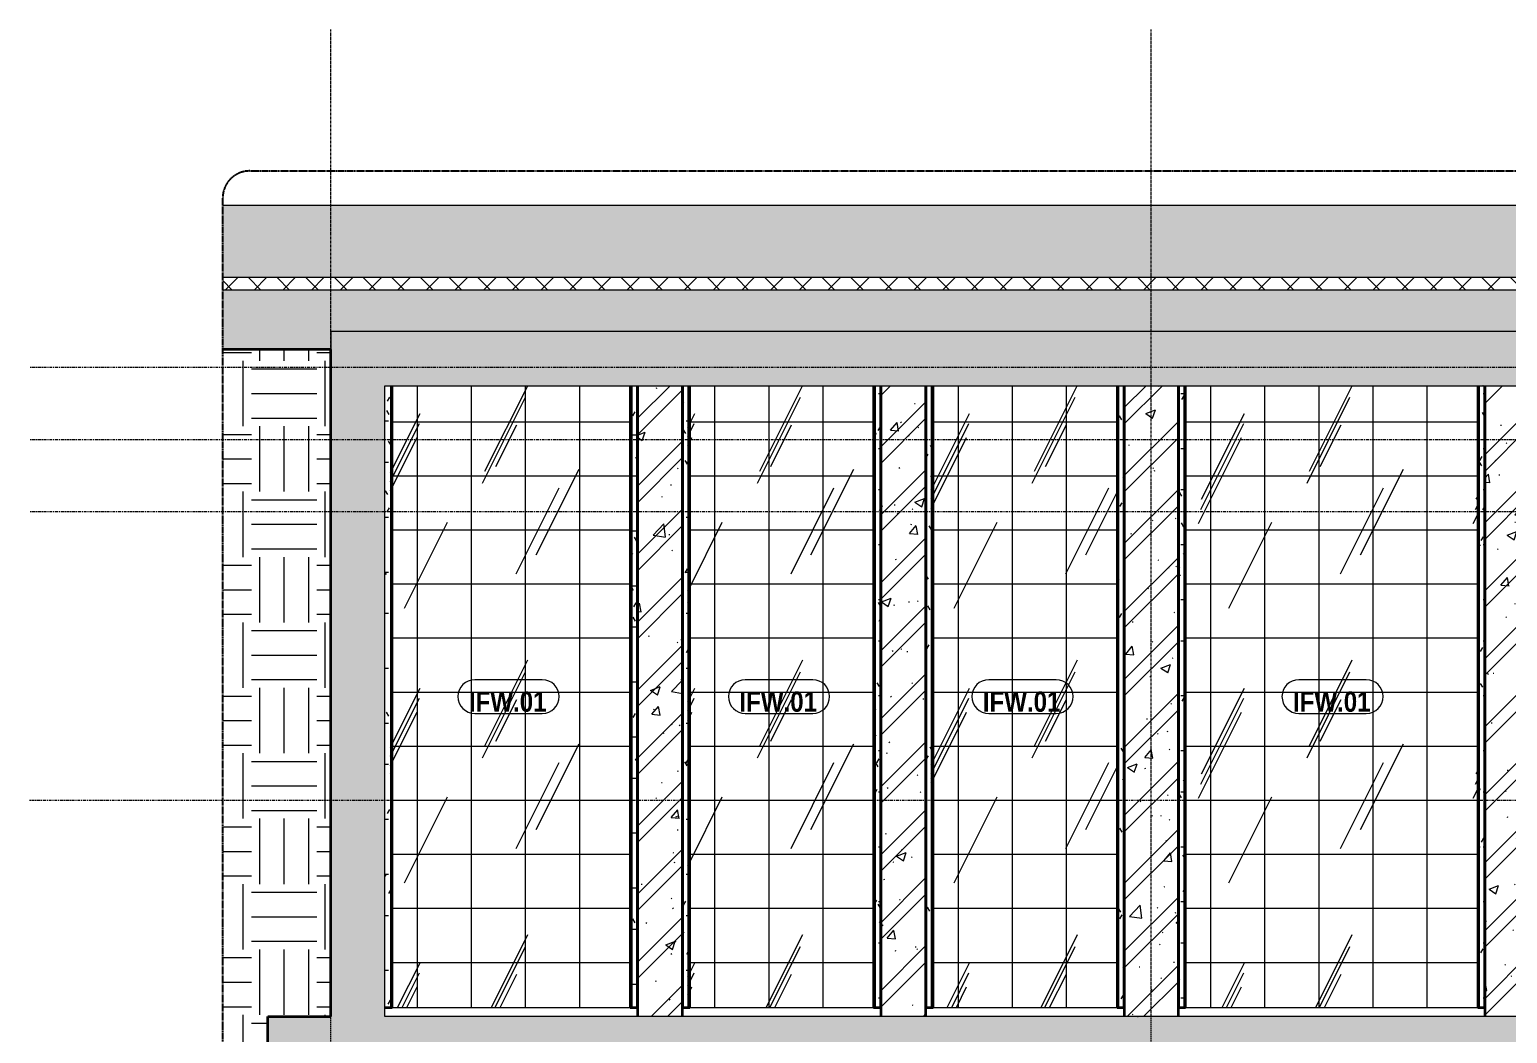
# Model space of a CAD drawing. Header units: millimetres. Extents: x 83532 to 228915, y -7302 to 22802.
# Drawn here: x 155335 to 163531, y -3294 to 2276 of the extents above; entities that cross this region are included whole.
import ezdxf

# ---------------------------------------------------------------- set-up
doc = ezdxf.new("R2010")
doc.units = ezdxf.units.MM
for name, pattern in [('Centre', [31.75, 6.35, -4.7625, 15.875, -4.7625]), ('Grid Line', [22.225, 12.7, -3.175, 3.175, -3.175]), ('Hidden', [7.14375, 4.7625, -2.38125])]:
    doc.linetypes.add(name, pattern=pattern)
for name, color, linetype, lineweight in [('0-3', 10, 'Continuous', 5), ('A-DETL-GENF', 92, 'Continuous', 18), ('A-DETL-GENF-1', 9, 'Continuous', 18), ('A-DETL-GENF-3', 92, 'Hidden', 25), ('A-DETL-MEDM', 33, 'Continuous', 35), ('A-DETL-THIN', 151, 'Continuous', 18), ('A-FLOR-FNSH-2', 7, 'Continuous', 18), ('A-FLOR-LEVL-2', 51, 'Centre', 9), ('A-FLOR-MCUT', 51, 'Continuous', 18), ('A-FLOR-PATT-1', 8, 'Continuous', 18), ('A-WALL', 113, 'Continuous', 18), ('A-WALL-1', 250, 'Continuous', 35), ('A-WALL-IDEN', 211, 'Continuous', 9), ('A-WALL-PATT-1', 111, 'Continuous', 18), ('A-WALL-PATT-2', 254, 'Continuous', 18), ('A-WALL-PATT-3', 9, 'Continuous', 18), ('I-WALL', 2, 'Continuous', 18), ('S-GRID-1', 1, 'Grid Line', 9)]:
    doc.layers.add(name, color=color, linetype=linetype, lineweight=lineweight)
doc.styles.add('Arial_B', font='arialbd.ttf', dxfattribs={"width": 0.85, "height": 112.5})
pattern_1 = [(50, (96991.94, 15725), (546.553, -47.817), [57.15, -628.65]), (355, (96991.94, 15725), (-105.728, 573.17), [45.72, -502.92]), (100.451, (97037.5, 15721), (440.828, 525.35), [48.57, -534.27]), (46.184, (96991.94, 15877.4), (813.237, -126.128), [85.725, -942.975]), (96.636, (97059.7, 15866.9), (712.207, 742.283), [72.855, -801.405]), (351.184, (96991.9, 15877.4), (712.215, 742.276), [68.58, -754.38]), (21, (97068.14, 15839.3), (454.843, -306.796), [57.15, -628.65]), (326, (97068.14, 15839.3), (185.406, 552.564), [45.72, -502.92]), (71.451, (97106.04, 15813.73), (640.251, 245.764), [48.57, -534.27]), (37.5, (96991.94, 15725), (9.2664, 253.665), [5.029, -491.795, 5.029, -505.511, -504.825]), (37.5, (96991.94, 15725), (9.2664, 253.665), [-1007.364, 5.029, -499.796]), (7.5, (96991.94, 15725), (200.4594, 300.5414), [5.029, -286.055, 5.029, -480.365, -192.405]), (7.5, (96991.94, 15725), (200.4594, 300.5414), [-776.478, 5.029, -187.376]), (327.5, (96822.02, 15725), (406.7728, -17.1864), [5.029, -185.471, 5.029, -589.331, -788.67]), (327.5, (96822.02, 15725), (406.7728, -17.1864), [-784.86, 5.029, -783.641]), (317.5, (96745.8, 15725), (444.388, 76.2803), [5.029, -242.621, 5.029, -389.687, -560.07]), (317.5, (96745.8, 15725), (444.388, 76.2803), [-642.366, 5.029, -555.041]), (45, (96991.94, 15725), (-188.5854, 188.5854), []), (45, (96991.94, 16010.75), (-188.5854, 188.5854), [])]
pattern_2 = [(0, (167815.49, 15725), (304.8, 76.2), [25.146, -203.454, 25.146, -203.454, -1219.2]), (0, (167815.49, 15725), (304.8, 76.2), [-457.2, 25.146, -432.054, 25.146, -203.454, -533.4]), (0, (167815.49, 15725), (304.8, 76.2), [-1143, 25.146, -127.254, 25.146, -355.854]), (120, (167929.79, 15763.1), (-218.39114, 225.86454), [25.146, -203.454, 25.146, -203.454, -1219.2]), (120, (167929.79, 15763.1), (-218.39114, 225.86454), [-457.2, 25.146, -432.054, 25.146, -203.454, -533.4]), (120, (167929.79, 15763.1), (-218.39114, 225.86454), [-1143, 25.146, -127.254, 25.146, -355.854]), (240, (167967.89, 15915.5), (-86.40886, -302.06454), [25.146, -203.454, 25.146, -203.454, -1219.2]), (240, (167967.89, 15915.5), (-86.40886, -302.06454), [-457.2, 25.146, -432.054, 25.146, -203.454, -533.4]), (240, (167967.89, 15915.5), (-86.40886, -302.06454), [-1143, 25.146, -127.254, 25.146, -355.854])]
pattern_3 = [(63.435, (169605.76, 15829.33), (-0.001, 1524.001), [532.46, -2875.3]), (63.435, (168081.76, 15829.33), (-0.001, 1524.001), [532.46, -2875.3]), (63.435, (170335.3, 16123.8), (-0.001, 1524.001), [532.46, -2875.3]), (63.435, (168811.3, 16123.8), (-0.001, 1524.001), [532.46, -2875.3]), (63.435, (170224.9, 16019.83), (-0.001, 1524.001), [532.46, -2875.3]), (63.435, (168700.9, 16019.83), (-0.001, 1524.001), [532.46, -2875.3]), (63.435, (170112.3, 16615.1), (-0.001, 1524.001), [258.8, -3148.965]), (63.435, (168588.3, 16615.1), (-0.001, 1524.001), [258.8, -3148.965]), (63.435, (170038.7, 16522.95), (-0.001, 1524.001), [532.46, -2875.3]), (63.435, (168514.7, 16522.95), (-0.001, 1524.001), [532.46, -2875.3]), (63.435, (170051.7, 16589.1), (-0.001, 1524.001), [532.46, -2875.3]), (63.435, (168527.7, 16589.1), (-0.001, 1524.001), [532.46, -2875.3]), (63.435, (169436.84, 16298.94), (-0.001, 1524.001), [532.46, -2875.3]), (63.435, (167912.84, 16298.94), (-0.001, 1524.001), [532.46, -2875.3]), (63.435, (169449.83, 16376.9), (-0.001, 1524.001), [532.46, -2875.3]), (63.435, (167925.83, 16376.9), (-0.001, 1524.001), [532.46, -2875.3]), (63.435, (169453.3, 16433.1), (-0.001, 1524.001), [532.46, -2875.3]), (63.435, (167929.3, 16433.1), (-0.001, 1524.001), [532.46, -2875.3])]

# ---------------------------------------------------------------- blocks, each defined once
blk = doc.blocks.new('NCV_TKTC_KET CAU_rvt-4-TKCS_BỂ XLNT - MẶT CẮT 2')
at = {"layer": 'A-WALL-PATT-3'}
h = blk.add_hatch(dxfattribs=at)
h.set_pattern_fill('FP_17', color=256, style=0, pattern_type=2)
h.set_pattern_definition(pattern_1)
h.paths.add_polyline_path([(88132.564287, -3200), (88132.564287, 300), (87882.564287, 300), (87882.564287, -3200)])
h = blk.add_hatch(dxfattribs=at)
h.set_pattern_fill('FP_17', color=256, style=0, pattern_type=2)
h.set_pattern_definition(pattern_1)
h.paths.add_polyline_path([(88132.564287, -3200), (88132.564287, 300), (87882.564287, 300), (87882.564287, -3200)])
h = blk.add_hatch(dxfattribs=at)
h.set_pattern_fill('FP_17', color=256, style=0, pattern_type=2)
h.set_pattern_definition(pattern_1)
h.paths.add_polyline_path([(89482.564287, -3200), (89482.564287, 300), (89232.564287, 300), (89232.564287, -3200)])
h = blk.add_hatch(dxfattribs=at)
h.set_pattern_fill('FP_17', color=256, style=0, pattern_type=2)
h.set_pattern_definition(pattern_1)
h.paths.add_polyline_path([(89482.564287, -3200), (89482.564287, 300), (89232.564287, 300), (89232.564287, -3200)])
h = blk.add_hatch(dxfattribs=at)
h.set_pattern_fill('FP_17', color=256, style=0, pattern_type=2)
h.set_pattern_definition(pattern_1)
h.paths.add_polyline_path([(90582.564287, -3200), (90882.564287, -3200), (90882.564287, 300), (90582.564287, 300), (90582.564287, -1753.786086)])
h = blk.add_hatch(dxfattribs=at)
h.set_pattern_fill('FP_17', color=256, style=0, pattern_type=2)
h.set_pattern_definition(pattern_1)
h.paths.add_polyline_path([(90582.564287, -3200), (90882.564287, -3200), (90882.564287, 300), (90582.564287, 300), (90582.564287, -1753.786086)])
h = blk.add_hatch(dxfattribs=at)
h.set_pattern_fill('FP_17', color=256, style=0, pattern_type=2)
h.set_pattern_definition(pattern_1)
h.paths.add_polyline_path([(92832.564287, -3200), (92832.564287, 300), (92582.564287, 300), (92582.564287, -3200)])
h = blk.add_hatch(dxfattribs=at)
h.set_pattern_fill('FP_17', color=256, style=0, pattern_type=2)
h.set_pattern_definition(pattern_1)
h.paths.add_polyline_path([(92832.564287, -3200), (92832.564287, 300), (92582.564287, 300), (92582.564287, -3200)])
at = {"layer": 'A-WALL-1'}
for p, q in [((87882.564287, 300), (87882.564287, -3200)), ((88132.564287, -3200), (88132.564287, 300)), ((89232.564287, 300), (89232.564287, -3200)), ((89482.564287, -3200), (89482.564287, 300)), ((90582.564287, 300), (90582.564287, -3200)), ((90882.564287, -3200), (90882.564287, 300)), ((92582.564287, 300), (92582.564287, -3200))]:
    blk.add_line(p, q, dxfattribs=at)
blk = doc.blocks.new('BORDER VIEW - BORDER VIEW-3431294-TKCS_BỂ XLNT - MẶT CẮT 2')
at = {"layer": 'A-DETL-GENF-3'}
for p, q in [((85732.6, 1491.4), (101795.7, 1491.4)), ((85582.6, -4650), (85582.6, 1341.4))]:
    blk.add_line(p, q, dxfattribs=at)
blk.add_arc((85732.6, 1341.4), 150, 90, 180, dxfattribs=at)
blk = doc.blocks.new('CTL_WALL TAG NO MARK - 10-2062273-TKCS_BỂ XLNT - MẶT CẮT 2')
at = {"layer": 'A-WALL-IDEN'}
for p, q in [((87354.829912, -1331.25), (86981.001787, -1331.25)), ((86981.001787, -1518.75), (87354.829912, -1518.75))]:
    blk.add_line(p, q, dxfattribs=at)
for centre, start, end in [((86981.001787, -1425), 90, 270), ((87354.829912, -1425), 270, 90)]:
    blk.add_arc(centre, 93.75, start, end, dxfattribs=at)

msp = doc.modelspace()

# ---------------------------------------------------------------- hatches: boundary and pattern name
at = {"layer": 'A-DETL-GENF-1'}
h = msp.add_hatch(dxfattribs=at)
h.set_pattern_fill('FP_17', color=256, style=0, pattern_type=2)
h.set_pattern_definition([(50, (167815.5, 15725), (546.553, -47.817), [57.15, -628.65]), (355, (167815.5, 15725), (-105.728, 573.17), [45.72, -502.92]), (100.451, (167861.04, 15721), (440.828, 525.35), [48.57, -534.27]), (46.184, (167815.5, 15877.4), (813.237, -126.128), [85.725, -942.975]), (96.636, (167883.3, 15866.9), (712.207, 742.283), [72.855, -801.405]), (351.184, (167815.5, 15877.4), (712.215, 742.276), [68.58, -754.38]), (21, (167891.7, 15839.3), (454.843, -306.796), [57.15, -628.65]), (326, (167891.7, 15839.3), (185.406, 552.564), [45.72, -502.92]), (71.451, (167929.6, 15813.73), (640.251, 245.764), [48.57, -534.27]), (37.5, (167815.5, 15725), (9.2664, 253.665), [5.029, -491.795, 5.029, -505.511, -504.825]), (37.5, (167815.5, 15725), (9.2664, 253.665), [-1007.364, 5.029, -499.796]), (7.5, (167815.5, 15725), (200.4594, 300.5414), [5.029, -286.055, 5.029, -480.365, -192.405]), (7.5, (167815.5, 15725), (200.4594, 300.5414), [-776.478, 5.029, -187.376]), (327.5, (167645.57, 15725), (406.7728, -17.1864), [5.029, -185.471, 5.029, -589.331, -788.67]), (327.5, (167645.57, 15725), (406.7728, -17.1864), [-784.86, 5.029, -783.641]), (317.5, (167569.37, 15725), (444.388, 76.2803), [5.029, -242.621, 5.029, -389.687, -560.07]), (317.5, (167569.37, 15725), (444.388, 76.2803), [-642.366, 5.029, -555.041]), (45, (167815.5, 15725), (-188.5854, 188.5854), []), (45, (167815.5, 16010.75), (-188.5854, 188.5854), [])])
h.paths.add_polyline_path([(171456.1, -4700), (172456.1, -4700), (172456.1, -3200), (172156.1, -3200), (172156.1, 600), (157006.1, 600), (157006.1, -3200), (156656.1, -3200), (156656.1, -4700), (157656.1, -4700), (157656.1, -3500), (161156.1, -3500), (161156.1, -4700), (162156.1, -4700), (162156.1, -3500), (165026.8, -3500), (165026.8, -4700), (166026.8, -4700), (166026.8, -3500), (168306.1, -3500), (168306.1, -4700), (169306.1, -4700), (169306.1, -3500), (171456.1, -3500), (171456.1, -4484.3)])
h.paths.add_polyline_path([(168306.1, -3200), (157306.1, -3200), (157306.1, 300), (171856.1, 300), (171856.1, -3200), (168856.1, -3200)])
h = msp.add_hatch(dxfattribs=at)
h.set_pattern_fill('FP_32', color=256, style=0, pattern_type=2)
h.set_pattern_definition([(0, (167815.5, 15725), (362.902, 362.902), [362.902, -362.902]), (0, (167815.5, 15861.1), (362.902, 362.902), [362.902, -362.902]), (0, (167815.5, 15997.18), (362.902, 362.902), [362.902, -362.902]), (90, (167860.86, 16042.54), (-362.902, 362.902), [362.902, -362.902]), (90, (167996.94, 16042.54), (-362.902, 362.902), [362.902, -362.902]), (90, (168133.03, 16042.54), (-362.902, 362.902), [362.902, -362.902])])
h.paths.add_polyline_path([(165724.8, -4800), (172619.3, -4800), (172658.1, -4794.9), (172694.3, -4779.9), (172725.4, -4756.1), (172749.2, -4725), (172764.2, -4688.8), (172769.3, -4650), (172769.3, 500), (172156.1, 500), (172156.1, -3200), (172456.1, -3200), (172456.1, -4700), (171456.1, -4700), (171456.1, -3500), (169306.1, -3500), (169306.1, -4700), (168306.1, -4700), (168306.1, -3500), (166026.8, -3500), (166026.8, -4700), (165026.8, -4700), (165026.8, -3500), (162156.1, -3500), (162156.1, -4700), (161156.1, -4700), (161156.1, -3500), (157656.1, -3500), (157656.1, -4700), (156656.1, -4700), (156656.1, -3200), (157006.1, -3200), (157006.1, 500), (156406.1, 500), (156406.1, -4650), (156411.2, -4688.8), (156426.2, -4725), (156450, -4756.1), (156481.1, -4779.9), (156517.3, -4794.9), (156556.2, -4800), (165706.4, -4800)])
at = {"layer": 'A-FLOR-PATT-1'}
h = msp.add_hatch(dxfattribs=at)
h.set_pattern_fill('FP_20', color=256, style=0, pattern_type=2)
h.set_pattern_definition([(45, (167815.49, 15725), (-79.5495, 79.5495), []), (135, (167815.49, 15725), (-79.5495, -79.5495), [])])
h.paths.add_polyline_path([(160484.5, 830), (172769.3, 830), (172769.3, 900), (156406.1, 900), (156406.1, 830), (156878.1, 830)])
h = msp.add_hatch(dxfattribs=at)
h.set_pattern_fill('FP_18', color=256, style=0, pattern_type=2)
h.set_pattern_definition(pattern_2)
h.paths.add_polyline_path([(156406.1, 500), (157006.1, 500), (157006.1, 600), (172156.1, 600), (172156.1, 500), (172769.3, 500), (172769.3, 830), (156406.1, 830), (156406.1, 600)])
h = msp.add_hatch(dxfattribs=at)
h.set_pattern_fill('FP_19', color=256, style=0, pattern_type=2)
h.set_pattern_definition([(50, (167815.49, 15725), (136.6383, -11.95415), [14.287, -157.162]), (355, (167815.5, 15725), (-26.4318, 143.293), [11.43, -125.73]), (100.451, (167826.88, 15724), (110.2073, 131.33785), [12.143, -133.568]), (46.184, (167815.5, 15763.1), (203.3093, -31.5316), [21.431, -235.744]), (96.636, (167832.44, 15760.47), (178.052, 185.5712), [18.214, -200.351]), (351.184, (167815.5, 15763.1), (178.0542, 185.5685), [17.145, -188.595]), (21, (167834.54, 15753.58), (113.7111, -76.6989), [14.287, -157.162]), (326, (167834.54, 15753.58), (46.352, 138.1412), [11.43, -125.73]), (71.451, (167844.02, 15747.18), (160.06335, 61.4411), [12.143, -133.568]), (37.5, (167815.493, 15725), (2.31655, 63.41591), [2.515, -121.691, 2.515, -125.12, -126.206]), (37.5, (167815.493, 15725), (2.31655, 63.41591), [-251.841, 2.515, -123.692]), (7.5, (167815.49, 15725), (50.11464, 75.13506), [2.515, -70.256, 2.515, -118.834, -48.101]), (7.5, (167815.49, 15725), (50.11464, 75.13506), [-194.119, 2.515, -45.587]), (327.5, (167773.01, 15725), (101.69342, -4.29674), [2.515, -45.11, 2.515, -146.075, -197.167]), (327.5, (167773.01, 15725), (101.69342, -4.29674), [-196.215, 2.515, -194.653]), (317.5, (167753.96, 15725), (111.0972, 19.0699), [2.515, -59.398, 2.515, -96.164, -140.017]), (317.5, (167753.96, 15725), (111.0972, 19.0699), [-160.591, 2.515, -137.503])])
h.paths.add_polyline_path([(156406.1, 500), (157006.1, 500), (157006.1, 600), (172156.1, 600), (172156.1, 500), (172769.3, 500), (172769.3, 830), (156406.1, 830), (156406.1, 600)])
at = {"layer": 'A-WALL-PATT-1'}
h = msp.add_hatch(dxfattribs=at)
h.set_pattern_fill('FP_18', color=256, style=0, pattern_type=2)
h.set_pattern_definition(pattern_2)
h.paths.add_polyline_path([(157336.1, -3150), (157336.1, 300), (157306.1, 300), (157306.1, -3150)])
h = msp.add_hatch(dxfattribs=at)
h.set_pattern_fill('FP_21', color=256, style=0, pattern_type=2)
h.set_pattern_definition(pattern_3)
h.paths.add_polyline_path([(157336.1, -3150), (157346.1, -3150), (157346.1, 300), (157336.1, 300), (157336.1, -1753.8)])
h = msp.add_hatch(dxfattribs=at)
h.set_pattern_fill('FP_18', color=256, style=0, pattern_type=2)
h.set_pattern_definition(pattern_2)
h.paths.add_polyline_path([(158706.1, -3150), (158706.1, 300), (158676.1, 300), (158676.1, -3150), (158686.1, -3150)])
h = msp.add_hatch(dxfattribs=at)
h.set_pattern_fill('FP_18', color=256, style=0, pattern_type=2)
h.set_pattern_definition(pattern_2)
h.paths.add_polyline_path([(158956.1, -3150), (158986.1, -3150), (158986.1, 300), (158956.1, 300), (158956.1, -1753.8)])
h = msp.add_hatch(dxfattribs=at)
h.set_pattern_fill('FP_21', color=256, style=0, pattern_type=2)
h.set_pattern_definition(pattern_3)
h.paths.add_polyline_path([(158996.1, -3150), (158996.1, 300), (158986.1, 300), (158986.1, -3150)])
h = msp.add_hatch(dxfattribs=at)
h.set_pattern_fill('FP_18', color=256, style=0, pattern_type=2)
h.set_pattern_definition(pattern_2)
h.paths.add_polyline_path([(160056.1, -3150), (160056.1, 300), (160026.1, 300), (160026.1, -3150), (160040.4, -3150)])
h = msp.add_hatch(dxfattribs=at)
h.set_pattern_fill('FP_18', color=256, style=0, pattern_type=2)
h.set_pattern_definition(pattern_2)
h.paths.add_polyline_path([(160306.1, -3150), (160336.1, -3150), (160336.1, 300), (160306.1, 300), (160306.1, -1753.8)])
h = msp.add_hatch(dxfattribs=at)
h.set_pattern_fill('FP_21', color=256, style=0, pattern_type=2)
h.set_pattern_definition(pattern_3)
h.paths.add_polyline_path([(160336.1, -3150), (160346.1, -3150), (160346.1, 300), (160336.1, 300), (160336.1, -3104.5)])
h = msp.add_hatch(dxfattribs=at)
h.set_pattern_fill('FP_21', color=256, style=0, pattern_type=2)
h.set_pattern_definition(pattern_3)
h.paths.add_polyline_path([(161376.1, -3150), (161376.1, 300), (161366.1, 300), (161366.1, -3150)])
h = msp.add_hatch(dxfattribs=at)
h.set_pattern_fill('FP_18', color=256, style=0, pattern_type=2)
h.set_pattern_definition(pattern_2)
h.paths.add_polyline_path([(161406.1, -3150), (161406.1, 300), (161376.1, 300), (161376.1, -3150)])
h = msp.add_hatch(dxfattribs=at)
h.set_pattern_fill('FP_18', color=256, style=0, pattern_type=2)
h.set_pattern_definition(pattern_2)
h.paths.add_polyline_path([(161736.1, -3150), (161736.1, 300), (161706.1, 300), (161706.1, -3150), (161730.4, -3150)])
h = msp.add_hatch(dxfattribs=at)
h.set_pattern_fill('FP_21', color=256, style=0, pattern_type=2)
h.set_pattern_definition(pattern_3)
h.paths.add_polyline_path([(163366.1, -3150), (163376.1, -3150), (163376.1, 300), (163366.1, 300), (163366.1, -1753.8)])
h = msp.add_hatch(dxfattribs=at)
h.set_pattern_fill('FP_18', color=256, style=0, pattern_type=2)
h.set_pattern_definition(pattern_2)
h.paths.add_polyline_path([(163376.1, -3150), (163406.1, -3150), (163406.1, 300), (163376.1, 300), (163376.1, -1753.8)])
at = {"layer": 'A-WALL-PATT-2'}
h = msp.add_hatch(dxfattribs=at)
h.set_pattern_fill('FP_29', color=256, style=0, pattern_type=2)
h.set_pattern_definition([(0, (167815.5, 15725), (609.6, 152.4), [25.146, -432.054, 25.146, -432.054, -2438.4]), (0, (167815.5, 15725), (609.6, 152.4), [-914.4, 25.146, -889.254, 25.146, -432.054, -1066.8]), (0, (167815.5, 15725), (609.6, 152.4), [-2286, 25.146, -279.654, 25.146, -736.854]), (120, (168044.1, 15801.2), (-436.7823, 451.7291), [25.146, -432.054, 25.146, -432.054, -2438.4]), (120, (168044.1, 15801.2), (-436.7823, 451.7291), [-914.4, 25.146, -889.254, 25.146, -432.054, -1066.8]), (120, (168044.1, 15801.2), (-436.7823, 451.7291), [-2286, 25.146, -279.654, 25.146, -736.854]), (240, (168120.3, 16106), (-172.8177, -604.1291), [25.146, -432.054, 25.146, -432.054, -2438.4]), (240, (168120.3, 16106), (-172.8177, -604.1291), [-914.4, 25.146, -889.254, 25.146, -432.054, -1066.8]), (240, (168120.3, 16106), (-172.8177, -604.1291), [-2286, 25.146, -279.654, 25.146, -736.854])])
h.paths.add_polyline_path([(156406.1, 900), (172769.3, 900), (172769.3, 1300), (156406.1, 1300)])
h = msp.add_hatch(dxfattribs=at)
h.set_pattern_fill('FP_30', color=256, style=0, pattern_type=2)
h.set_pattern_definition([(349.695, (187215.163, 869.39), (3657.59817, -609.61005), [68.155, -6747.38]), (0, (187282.2, 857.2), (609.6, 609.6), [67.056, -542.544]), (18.435, (187349.28, 857.2), (1219.1992, 609.6016), [57.832, -1869.893]), (172.875, (187404.14, 875.49), (4267.1994, -609.59911), [49.148, -4865.604]), (174.806, (187355.37, 881.584), (6096.00395, -609.55472), [67.333, -6665.92]), (194.036, (187288.32, 887.68), (-1828.8022, -609.5924), [75.403, -2438.042]), (9.462, (187263.93, 869.39), (3048.00504, 609.5835), [37.081, -3670.971]), (353.66, (187300.51, 875.49), (-4876.8008, 609.58348), [55.202, -5464.96]), (185.711, (187355.37, 869.39), (-5486.39511, -609.63944), [61.264, -6065.139]), (168.69, (187294.41, 863.3), (2438.40003, -609.6026), [31.084, -3077.279]), (354.806, (187160.3, 863.296), (-6096.00395, 609.55472), [67.333, -6665.92]), (348.69, (187227.36, 857.2), (-2438.40003, 609.6026), [62.167, -3046.194]), (0, (187288.3, 845), (609.6, 609.6), [73.152, -536.448]), (20.556, (187361.47, 845.01), (3048.0001, 1219.19697), [52.084, -5156.34]), (3.814, (187410.235, 863.296), (8534.401155, 609.58889), [91.643, -9072.654]), (354.806, (187501.675, 869.39), (-6096.00395, 609.55472), [67.333, -6665.92]), (0, (187568.73, 863.3), (609.6, 609.6), [67.056, -542.544]), (5.194, (187026.19, 863.296), (6096.00395, 609.55472), [67.333, -6665.92]), (354.806, (187093.243, 869.39), (-6096.00395, 609.55472), [67.333, -6665.92]), (0, (187026.2, 875.5), (609.6, 609.6), [36.576, -573.024]), (5.194, (187062.763, 875.49), (6096.00395, 609.55472), [67.333, -6665.92]), (0, (187129.8, 881.6), (609.6, 609.6), [60.96, -548.64]), (10.305, (187190.78, 881.584), (-3657.59817, -609.61005), [68.155, -6747.38]), (5.194, (187257.835, 893.776), (6096.00395, 609.55472), [67.333, -6665.92]), (354.806, (187324.89, 899.87), (-6096.00395, 609.55472), [67.333, -6665.92]), (354.806, (187391.95, 893.776), (-6096.00395, 609.55472), [67.333, -6665.92]), (351.87, (187459, 887.68), (-3657.60043, 609.5929), [86.21, -4224.312]), (0, (187544.35, 875.5), (609.6, 609.6), [91.44, -518.16]), (347.471, (187519.96, 509.73), (3047.99888, -609.61085), [56.202, -5564.033]), (354.289, (187574.83, 497.536), (-5486.39511, 609.63944), [61.264, -6065.139]), (8.13, (187519.96, 509.73), (3657.60043, 609.5929), [43.105, -4267.418]), (9.462, (187562.64, 515.82), (3048.00504, 609.5835), [74.161, -3633.892]), (0, (187026.2, 528), (609.6, 609.6), [73.152, -536.448]), (350.538, (187099.34, 528.02), (-3048.00504, 609.5835), [37.081, -3670.971]), (201.801, (187135.92, 521.92), (1828.80447, 609.58684), [32.828, -3249.968]), (192.995, (187105.435, 509.73), (5486.39314, 1219.23746), [81.331, -8051.747]), (352.875, (187587.02, 509.73), (-4267.1994, 609.59911), [49.148, -4865.604]), (7.125, (187587.02, 509.73), (4267.1994, 609.59911), [49.148, -4865.604]), (0, (187026.2, 515.8), (609.6, 609.6), [48.768, -560.832]), (194.036, (187074.96, 515.82), (-1828.8022, -609.5924), [50.269, -2463.177]), (356.633, (187160.3, 534.112), (-9753.594387, 609.691875), [103.811, -10277.302]), (357.709, (187263.931, 528.016), (-14630.396648, 609.69909), [152.522, -15099.665]), (3.18, (187416.33, 521.92), (10363.19831, 609.63121), [109.897, -10879.823]), (9.462, (187526.06, 528.02), (3048.00504, 609.5835), [111.242, -3596.81]), (10.305, (187026.19, 473.15), (-3657.59817, -609.61005), [68.155, -6747.38]), (15.945, (187093.24, 485.34), (-2438.40422, -609.58315), [88.759, -4349.196]), (0, (187178.6, 509.7), (609.6, 609.6), [79.248, -530.352]), (351.87, (187257.835, 509.73), (-3657.60043, 609.5929), [86.21, -4224.312]), (3.576, (187343.18, 497.536), (9144.002965, 609.546796), [97.726, -9674.906]), (351.254, (187440.715, 503.63), (4267.20096, -609.58783), [80.18, -7937.856]), (345.964, (187519.96, 491.44), (-1828.8022, 609.5924), [75.403, -2438.042]), (0, (187593.1, 473.15), (609.6, 609.6), [42.672, -566.928]), (174.806, (187160.3, 534.11), (6096.00395, -609.55472), [134.665, -6598.587]), (355.236, (187026.187, 570.69), (-6705.59647, 609.64143), [146.811, -7193.745]), (0, (187172.5, 558.5), (609.6, 609.6), [140.208, -469.392]), (4.086, (187312.7, 558.496), (7924.795033, 609.65274), [171.123, -8385.02]), (0, (187483.4, 570.7), (609.6, 609.6), [152.4, -457.2]), (7.125, (187026.19, 442.67), (4267.1994, 609.59911), [147.443, -4767.311]), (6.34, (187172.49, 460.96), (4876.8008, 609.58348), [110.403, -5409.758]), (357.51, (187282.22, 473.152), (-13411.196973, 609.70439), [140.34, -13893.706]), (353.48, (187422.427, 467.056), (-15849.59217, 1828.855172), [214.749, -21260.135]), (3.013, (187026.187, 838.912), (10972.79715, 609.6408), [115.984, -11482.446]), (351.87, (187142.01, 845.01), (-3657.60043, 609.5929), [129.316, -4181.208]), (357.614, (187270.027, 826.72), (-14020.799432, 609.613717), [146.431, -14496.664]), (10.62, (187416.33, 820.624), (-6705.592456, -1219.239726), [99.236, -9824.334]), (0, (187513.87, 838.9), (609.6, 609.6), [121.92, -487.68]), (356.82, (187026.187, 912.064), (-10363.19831, 609.63121), [109.897, -10879.823]), (6.009, (187135.915, 905.968), (-6095.998992, -609.599175), [116.464, -11529.929]), (6.71, (187251.74, 918.16), (-5486.397345, -609.615732), [104.346, -10330.325]), (354.289, (187355.37, 930.35), (-5486.39511, 609.63944), [122.528, -6003.877]), (347.905, (187477.29, 918.16), (-5486.394867, 1219.22295), [87.281, -8640.862]), (9.462, (187562.64, 899.87), (3048.00504, 609.5835), [74.161, -3633.892]), (3.814, (187026.187, 796.24), (8534.401155, 609.58889), [91.643, -9072.654]), (347.196, (187117.627, 802.336), (-7924.80896, 1828.76326), [137.532, -13615.67]), (0, (187251.74, 771.86), (609.6, 609.6), [152.4, -457.2]), (5.44, (187404.14, 771.856), (-6705.60249, -609.560852), [128.595, -12730.932]), (6.71, (187532.155, 784.048), (-5486.397345, -609.615732), [104.346, -10330.325]), (0, (187026.2, 954.74), (609.6, 609.6), [103.632, -505.968]), (8.13, (187129.82, 954.74), (3657.60043, 609.5929), [172.421, -4138.102]), (357.614, (187300.507, 979.12), (-14020.799432, 609.613717), [146.431, -14496.664]), (354.472, (187446.811, 973.024), (12801.591011, -1219.302898), [189.859, -18796.025]), (6.843, (187026.187, 400), (-10363.195037, -1219.241277), [153.494, -15195.842]), (0, (187178.6, 418.3), (609.6, 609.6), [170.688, -438.912]), (356.348, (187349.275, 418.288), (-18897.6049634, 1219.1266646), [287.095, -28422.422]), (0, (187026.2, 613.36), (609.6, 609.6), [146.304, -463.296]), (4.764, (187172.49, 613.36), (6705.59647, 609.64143), [146.811, -7193.745]), (358.152, (187318.795, 625.552), (-18287.996238, 609.724117), [189.074, -18718.355]), (357.274, (187507.77, 619.456), (-12192.004244, 609.534153), [128.161, -12687.945]), (354.806, (187026.19, 710.896), (-6096.00395, 609.55472), [134.665, -6598.587]), (0, (187160.3, 698.7), (609.6, 609.6), [195.072, -414.528]), (1.909, (187355.371, 698.704), (17678.401049, 609.553228), [182.982, -18115.176]), (3.576, (187538.25, 704.8), (9144.002965, 609.546796), [97.726, -9674.906])])
h.paths.add_polyline_path([(156406.1, 900), (172769.3, 900), (172769.3, 1300), (156406.1, 1300)])
h = msp.add_hatch(dxfattribs=at)
h.set_pattern_fill('FP_21', color=256, style=0, pattern_type=2)
h.set_pattern_definition(pattern_3)
h.paths.add_polyline_path([(158666.1, -3150), (158666.1, 300), (157346.1, 300), (157346.1, -3150), (158381.3, -3150)])
h = msp.add_hatch(dxfattribs=at)
h.set_pattern_fill('FP_22', color=256, style=0, pattern_type=2)
h.set_pattern_definition([(0, (158686.12, -2000), (0, 300), []), (90, (158686.12, -2000), (-300, 2e-14), [])])
h.paths.add_polyline_path([(158666.1, -3150), (158666.1, 300), (157346.1, 300), (157346.1, -3150), (158381.3, -3150)])
h = msp.add_hatch(dxfattribs=at)
h.set_pattern_fill('FP_21', color=256, style=0, pattern_type=2)
h.set_pattern_definition(pattern_3)
h.paths.add_polyline_path([(158996.1, -3150), (160016.1, -3150), (160016.1, 300), (158996.1, 300), (158996.1, -1753.8)])
h = msp.add_hatch(dxfattribs=at)
h.set_pattern_fill('FP_23', color=256, style=0, pattern_type=2)
h.set_pattern_definition([(0, (160036.12, -2000), (0, 300), []), (90, (160036.12, -2000), (-300, 2e-14), [])])
h.paths.add_polyline_path([(158996.1, -3150), (160016.1, -3150), (160016.1, 300), (158996.1, 300), (158996.1, -1753.8)])
h = msp.add_hatch(dxfattribs=at)
h.set_pattern_fill('FP_21', color=256, style=0, pattern_type=2)
h.set_pattern_definition(pattern_3)
h.paths.add_polyline_path([(161366.1, -3150), (161366.1, 300), (160346.1, 300), (160346.1, -3150), (160484.5, -3150)])
h = msp.add_hatch(dxfattribs=at)
h.set_pattern_fill('FP_24', color=256, style=0, pattern_type=2)
h.set_pattern_definition([(0, (161386.12, -2000), (0, 300), []), (90, (161386.12, -2000), (-300, 2e-14), [])])
h.paths.add_polyline_path([(161366.1, -3150), (161366.1, 300), (160346.1, 300), (160346.1, -3150), (160484.5, -3150)])
h = msp.add_hatch(dxfattribs=at)
h.set_pattern_fill('FP_21', color=256, style=0, pattern_type=2)
h.set_pattern_definition(pattern_3)
h.paths.add_polyline_path([(161746.1, -3150), (163366.1, -3150), (163366.1, 300), (161746.1, 300), (161746.1, -1753.8)])
h = msp.add_hatch(dxfattribs=at)
h.set_pattern_fill('FP_25', color=256, style=0, pattern_type=2)
h.set_pattern_definition([(0, (163386.12, -2000), (0, 300), []), (90, (163386.12, -2000), (-300, 2e-14), [])])
h.paths.add_polyline_path([(161746.1, -3150), (163366.1, -3150), (163366.1, 300), (161746.1, 300), (161746.1, -1753.8)])

# ---------------------------------------------------------------- linework, layer by layer
at = {"layer": 'A-DETL-MEDM'}
for p, q in [((157006.1, 500), (156406.1, 500)), ((157006.1, -3200), (157006.1, 500)), ((156656.1, -4700), (156656.1, -3200)), ((156656.1, -3200), (157006.1, -3200))]:
    msp.add_line(p, q, dxfattribs=at)
at = {"layer": 'A-DETL-THIN'}
for p, q in [((172156.1, 600), (157006.1, 600)), ((157006.1, 600), (157006.1, 500)), ((157306.1, -3200), (157306.1, 300)), ((157306.1, 300), (171856.1, 300)), ((171856.1, -3200), (157306.1, -3200))]:
    msp.add_line(p, q, dxfattribs=at)
at = {"layer": 'A-FLOR-FNSH-2'}
msp.add_line((172769.3, 900), (156406.1, 900), dxfattribs=at)
at = {"layer": 'A-FLOR-LEVL-2'}
for p, q in [((173664.7, 400), (155335, 400)), ((174617.2, 0), (155335, 0)), ((173664.7, -400), (155335, -400)), ((155335, -2000), (173664.7, -2000))]:
    msp.add_line(p, q, dxfattribs=at)
at = {"layer": 'A-FLOR-MCUT'}
msp.add_line((172769.3, 830), (156406.1, 830), dxfattribs=at)
at = {"layer": 'A-WALL'}
for p, q in [((172769.3, 1300), (156406.1, 1300)), ((157336.1, 300), (157336.1, -3150)), ((158676.1, -3150), (158676.1, 300)), ((158986.1, 300), (158986.1, -3150)), ((160026.1, -3150), (160026.1, 300)), ((160336.1, 300), (160336.1, -3150)), ((161376.1, -3150), (161376.1, 300)), ((161736.1, 300), (161736.1, -3150)), ((163376.1, -3150), (163376.1, 300))]:
    msp.add_line(p, q, dxfattribs=at)
at = {"layer": 'A-WALL-1'}
for p, q in [((157346.1, -3150), (157346.1, 300)), ((158666.1, 300), (158666.1, -3150)), ((158706.1, -3150), (158706.1, 300)), ((158956.1, 300), (158956.1, -3150)), ((158996.1, -3150), (158996.1, 300)), ((160016.1, 300), (160016.1, -3150)), ((160056.1, -3150), (160056.1, 300)), ((160306.1, 300), (160306.1, -3150)), ((160346.1, -3150), (160346.1, 300)), ((161366.1, 300), (161366.1, -3150)), ((161406.1, -3150), (161406.1, 300)), ((161706.1, 300), (161706.1, -3150)), ((161746.1, -3150), (161746.1, 300)), ((163366.1, 300), (163366.1, -3150)), ((163406.1, -3150), (163406.1, 300)), ((157306.1, -3150), (157346.1, -3150)), ((158666.1, -3150), (158706.1, -3150)), ((158956.1, -3150), (158996.1, -3150)), ((160016.1, -3150), (160056.1, -3150)), ((160306.1, -3150), (160346.1, -3150)), ((161366.1, -3150), (161406.1, -3150)), ((161706.1, -3150), (161746.1, -3150)), ((163366.1, -3150), (163406.1, -3150))]:
    msp.add_line(p, q, dxfattribs=at)
at = {"layer": 'I-WALL'}
for p, q in [((157346.1, -3150), (158666.1, -3150)), ((158996.1, -3150), (160016.1, -3150)), ((160346.1, -3150), (161366.1, -3150)), ((161746.1, -3150), (163366.1, -3150))]:
    msp.add_line(p, q, dxfattribs=at)
at = {"layer": 'S-GRID-1'}
for p, q in [((157006.1, 401), (157006.1, 2276)), ((161556.1, 401), (161556.1, 2276)), ((157006.1, -4584.2), (157006.1, 401)), ((161556.1, -4584.2), (161556.1, 401))]:
    msp.add_line(p, q, dxfattribs=at)

# ---------------------------------------------------------------- block references
at = {"layer": '0-3'}
msp.add_blockref('NCV_TKTC_KET CAU_rvt-4-TKCS_BỂ XLNT - MẶT CẮT 2', (70823.6, 0), dxfattribs=at)
at = {"layer": 'A-DETL-GENF'}
msp.add_blockref('BORDER VIEW - BORDER VIEW-3431294-TKCS_BỂ XLNT - MẶT CẮT 2', (70823.6, 0), dxfattribs=at)
at = {"layer": 'A-WALL-IDEN'}
for p in [(70823.6, 0), (72323.6, 0), (73673.6, 0), (75393.6, 0)]:
    msp.add_blockref('CTL_WALL TAG NO MARK - 10-2062273-TKCS_BỂ XLNT - MẶT CẮT 2', p, dxfattribs=at)

# ---------------------------------------------------------------- texts
at = {"layer": 'A-WALL-IDEN', "char_height": 112.5, "width": 443.062, "attachment_point": 5, "line_spacing_factor": 0.936439, "style": 'Arial_B'}
for insert in [(157986.8, -1454), (159486.8, -1454), (160836.8, -1454), (162556.8, -1454)]:
    msp.add_mtext('\\pt3.18712,6.37537,9.5625,12.74963,15.93788,19.125,22.31213,25.50037,28.6875,31.87463,35.06287,38.25,41.43712,44.62537,47.8125,50.99962,54.18787,57.375,60.56212,63.75037,66.9375,70.12462,73.31287,76.5,79.68712,82.87537,86.0625,89.24962,92.43787,95.625,98.81212,102.00038;IFW.01', dxfattribs=dict(at, insert=insert))

doc.saveas('drawing.dxf')
